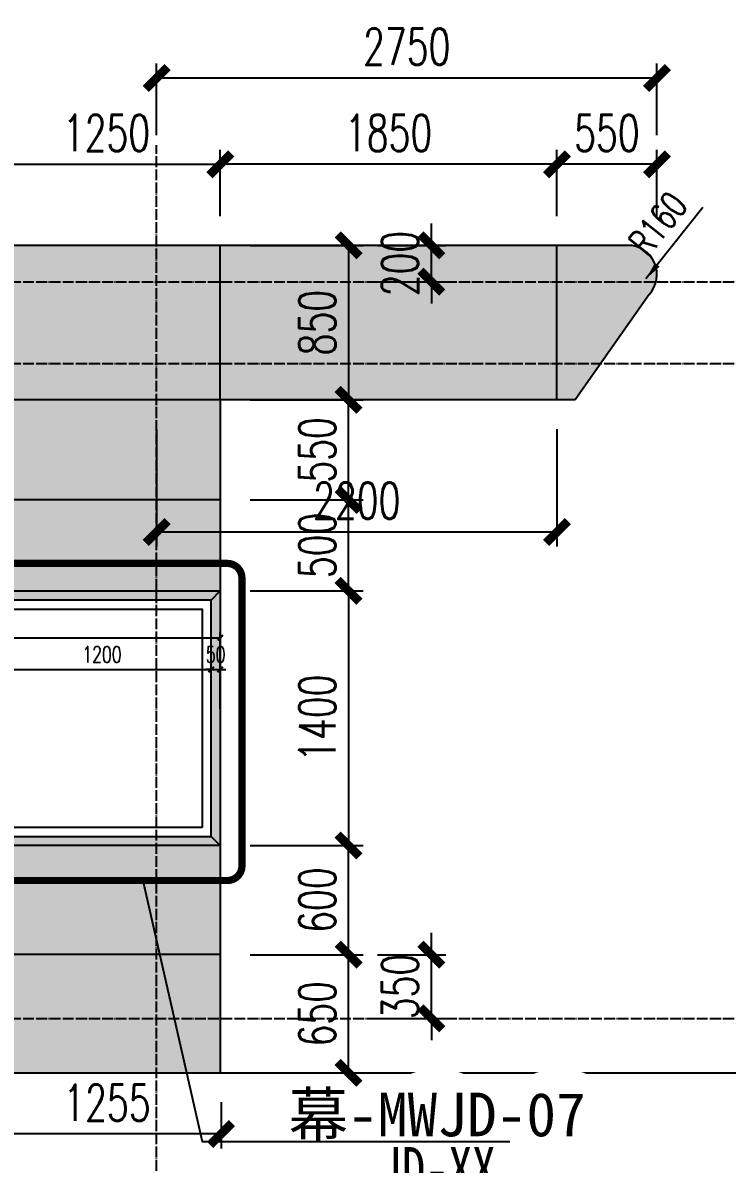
# Model space of a CAD drawing. Extents: x -202236 to 1002404, y -663931 to 1550022.
# Drawn here: x -98382 to -94511, y -352510 to -346235 of the extents above; entities that cross this region are included whole.
import ezdxf
from ezdxf.enums import TextEntityAlignment as Align

# ---------------------------------------------------------------- set-up
doc = ezdxf.new("R2010")
doc.units = 0
doc.linetypes.add('DASH', pattern=[0.35, 0.25, -0.1])
doc.linetypes.add('DOTE', pattern=[2.4200000000000004, 2, -0.2, 0.02, -0.2])
for name, color, linetype in [('!ZN1-填充-8', 8, 'Continuous'), ('!ZN3-铝板幕墙-3', 3, 'Continuous'), ('25mm厚湿贴石材', 35, 'Continuous'), ('3索引', 3, 'Continuous'), ('A-AXIS-DOTE', 14, 'DOTE'), ('A-WINDOW', 140, 'Continuous'), ('A-门窗表显示尺寸', 160, 'Continuous'), ('DIM', 173, 'Continuous'), ('建-尺寸', 3, 'Continuous')]:
    doc.layers.add(name, color=color, linetype=linetype)
doc.layers.add('99立面图例外参$0$99立面图例外参$0$A-WALL-HATCH', color=8, linetype='Continuous', lineweight=13)
doc.styles.add('_TCH_DIM_T3', font='SIMPLEX', dxfattribs={"width": 0.7058823529411765, "bigfont": 'GBCBIG'})
doc.styles.add('A-DIM', font='SIMPLEX', dxfattribs={"bigfont": 'GBCBIG'})
doc.styles.add('DHTEXT-1', font='ROMANS.shx', dxfattribs={"width": 0.7, "bigfont": 'CHINESE.shx'})
doc.styles.add('中南符号', font='simhei.ttf')
doc.dimstyles.new('_TCH_ARCH&&30', dxfattribs={"dimtxt": 89.25, "dimasz": 30, "dimexe": 30, "dimexo": 30, "dimgap": 37.87500000000001, "dimtad": 1, "dimdec": 0, "dimzin": 0, "dimdsep": 46, "dimtxsty": '_TCH_DIM_T3', "dimblk": 'ARCHTICK', "dimcen": 0.09, "dimclrt": 7, "dimazin": 2, "dimtfac": 1, "dimtdec": 0, "dimtix": 1, "dimtmove": 2, "dimatfit": 3, "dimfxl": 0, "dimtolj": 1, "dimtzin": 0, "dimarcsym": 0})
doc.dimstyles.new('ZN80', dxfattribs={"dimscale": 80, "dimtxt": 2.5, "dimasz": 1.5, "dimexe": 1, "dimexo": 2, "dimgap": 0.9, "dimtad": 1, "dimdec": 0, "dimdsep": 46, "dimtxsty": 'DHTEXT-1', "dimblk": 'ARCHTICK', "dimcen": 2.5, "dimclrd": 173, "dimclre": 173, "dimclrt": 7, "dimazin": 2, "dimtfac": 0.4, "dimtdec": 0, "dimtix": 1, "dimtmove": 2, "dimatfit": 3, "dimfxl": 0, "dimtolj": 1, "dimtzin": 0, "dimarcsym": 0})

# ---------------------------------------------------------------- blocks, each defined once
blk = doc.blocks.new('_ArchTick')
at = {"color": 0, "linetype": 'ByBlock', "const_width": 0.4}
blk.add_lwpolyline([(-0.5, -0.5), (0.5, 0.5)], dxfattribs=at)
blk = doc.blocks.new('*D938')
at = {"layer": 'A-门窗表显示尺寸', "color": 0, "lineweight": -2, "transparency": 16777216}
for p, q in [((40599814523.2758, 3385974582.547974), (40599814523.2758, 3385974827.933665)), ((40599814523.2758, 3385974797.933665), (40599815723.2758, 3385974797.933665)), ((40599815723.2758, 3385974582.547974), (40599815723.2758, 3385974827.933665))]:
    blk.add_line(p, q, dxfattribs=at)
at = {"layer": 'Defpoints', "color": 0, "transparency": 16777216}
for p in [(40599815723.2758, 3385974797.933665), (40599814523.2758, 3385974552.547974), (40599815723.2758, 3385974552.547974)]:
    blk.add_point(p, dxfattribs=at)
at = {"layer": 'A-门窗表显示尺寸', "color": 0, "lineweight": -2, "transparency": 16777216, "xscale": 30, "yscale": 30, "zscale": 30, "rotation": 180}
blk.add_blockref('_ArchTick', (40599814523.2758, 3385974797.933665), dxfattribs=at)
at = {"layer": 'A-门窗表显示尺寸', "color": 0, "lineweight": -2, "transparency": 16777216, "xscale": 30, "yscale": 30, "zscale": 30}
blk.add_blockref('_ArchTick', (40599815723.2758, 3385974797.933665), dxfattribs=at)
at = {"layer": 'A-门窗表显示尺寸', "color": 7, "transparency": 16777216, "insert": (40599815123.2758, 3385974880.433665), "char_height": 89.25, "attachment_point": 5, "style": '_TCH_DIM_T3'}
blk.add_mtext('\\A1;1200', dxfattribs=at)
blk = doc.blocks.new('*D939')
at = {"layer": 'A-门窗表显示尺寸', "color": 0, "lineweight": -2, "transparency": 16777216}
for p, q in [((40599815723.2758, 3385974797.933665), (40599815693.2758, 3385974797.933665)), ((40599815723.2758, 3385974582.547974), (40599815723.2758, 3385974827.933665)), ((40599815723.2758, 3385974797.933665), (40599815773.2758, 3385974797.933665)), ((40599815773.2758, 3385974582.547974), (40599815773.2758, 3385974827.933665)), ((40599815773.2758, 3385974797.933665), (40599815803.2758, 3385974797.933665))]:
    blk.add_line(p, q, dxfattribs=at)
at = {"layer": 'Defpoints', "color": 0, "transparency": 16777216}
for p in [(40599815773.2758, 3385974797.933665), (40599815723.2758, 3385974552.547974), (40599815773.2758, 3385974552.547974)]:
    blk.add_point(p, dxfattribs=at)
at = {"layer": 'A-门窗表显示尺寸', "color": 0, "lineweight": -2, "transparency": 16777216, "xscale": 30, "yscale": 30, "zscale": 30}
blk.add_blockref('_ArchTick', (40599815723.2758, 3385974797.933665), dxfattribs=at)
at = {"layer": 'A-门窗表显示尺寸', "color": 0, "lineweight": -2, "transparency": 16777216, "xscale": 30, "yscale": 30, "zscale": 30, "rotation": 180}
blk.add_blockref('_ArchTick', (40599815773.2758, 3385974797.933665), dxfattribs=at)
at = {"layer": 'A-门窗表显示尺寸', "color": 7, "transparency": 16777216, "insert": (40599815748.2758, 3385974880.433665), "char_height": 89.25, "attachment_point": 5, "style": '_TCH_DIM_T3'}
blk.add_mtext('\\A1;50', dxfattribs=at)
blk = doc.blocks.new('*D943')
at = {"layer": 'A-门窗表显示尺寸', "color": 0, "lineweight": -2, "transparency": 16777216}
for p, q in [((40599809673.2788, 3385974582.547974), (40599809673.2788, 3385975002.547974)), ((40599809673.2788, 3385974972.547974), (40599815773.2758, 3385974972.547974)), ((40599815773.2758, 3385974582.547974), (40599815773.2758, 3385975002.547974))]:
    blk.add_line(p, q, dxfattribs=at)
at = {"layer": 'Defpoints', "color": 0, "transparency": 16777216}
for p in [(40599815773.2758, 3385974972.547974), (40599809673.2788, 3385974552.547974), (40599815773.2758, 3385974552.547974)]:
    blk.add_point(p, dxfattribs=at)
at = {"layer": 'A-门窗表显示尺寸', "color": 0, "lineweight": -2, "transparency": 16777216, "xscale": 30, "yscale": 30, "zscale": 30, "rotation": 180}
blk.add_blockref('_ArchTick', (40599809673.2788, 3385974972.547974), dxfattribs=at)
at = {"layer": 'A-门窗表显示尺寸', "color": 0, "lineweight": -2, "transparency": 16777216, "xscale": 30, "yscale": 30, "zscale": 30}
blk.add_blockref('_ArchTick', (40599815773.2758, 3385974972.547974), dxfattribs=at)
at = {"layer": 'A-门窗表显示尺寸', "color": 7, "transparency": 16777216, "insert": (40599812723.2773, 3385975055.047974), "char_height": 89.25, "attachment_point": 5, "style": '_TCH_DIM_T3'}
blk.add_mtext('\\A1;6100', dxfattribs=at)
blk = doc.blocks.new('*D308')
at = {"layer": 'Defpoints', "color": 0, "ltscale": 800, "transparency": 16777216}
for p in [(-97297.21183387423, -347012.6501641641), (-98547.2118338747, -347458.2292259699), (-97297.21183387423, -347458.2292259699)]:
    blk.add_point(p, dxfattribs=at)
at = {"layer": 'DIM', "color": 173, "linetype": 'ByBlock', "lineweight": -2, "ltscale": 800, "transparency": 16777216}
for p, q in [((-98547.2118338747, -347298.2292259699), (-98547.2118338747, -346932.6501641641)), ((-97297.21183387423, -347298.2292259699), (-97297.21183387423, -346932.6501641641)), ((-98547.2118338747, -347012.6501641641), (-97297.21183387423, -347012.6501641641))]:
    blk.add_line(p, q, dxfattribs=at)
at = {"layer": 'DIM', "color": 173, "lineweight": -2, "ltscale": 800, "transparency": 16777216, "xscale": 120, "yscale": 120, "zscale": 120, "rotation": 180}
blk.add_blockref('_ArchTick', (-98547.2118338747, -347012.6501641641), dxfattribs=at)
at = {"layer": 'DIM', "color": 173, "lineweight": -2, "ltscale": 800, "transparency": 16777216, "xscale": 120, "yscale": 120, "zscale": 120}
blk.add_blockref('_ArchTick', (-97297.21183387423, -347012.6501641641), dxfattribs=at)
at = {"layer": 'DIM', "color": 7, "ltscale": 800, "transparency": 16777216, "insert": (-97922.21183387446, -346840.6501641641), "char_height": 200, "attachment_point": 5, "style": 'DHTEXT-1'}
blk.add_mtext('\\A1;1250', dxfattribs=at)
blk = doc.blocks.new('*D309')
at = {"layer": 'Defpoints', "color": 0, "ltscale": 800, "transparency": 16777216}
for p in [(-95446.97322305478, -347012.6501641641), (-95446.97322305478, -347458.2292259699), (-94896.97322305478, -347458.2292259699)]:
    blk.add_point(p, dxfattribs=at)
at = {"layer": 'DIM', "color": 173, "linetype": 'ByBlock', "lineweight": -2, "ltscale": 800, "transparency": 16777216}
for p, q in [((-95446.97322305478, -347298.2292259699), (-95446.97322305478, -346932.6501641641)), ((-94896.97322305478, -347298.2292259699), (-94896.97322305478, -346932.6501641641)), ((-94896.97322305478, -347012.6501641641), (-95446.97322305478, -347012.6501641641))]:
    blk.add_line(p, q, dxfattribs=at)
at = {"layer": 'DIM', "color": 173, "lineweight": -2, "ltscale": 800, "transparency": 16777216, "xscale": 120, "yscale": 120, "zscale": 120, "rotation": 180}
blk.add_blockref('_ArchTick', (-95446.97322305478, -347012.6501641641), dxfattribs=at)
at = {"layer": 'DIM', "color": 173, "lineweight": -2, "ltscale": 800, "transparency": 16777216, "xscale": 120, "yscale": 120, "zscale": 120}
blk.add_blockref('_ArchTick', (-94896.97322305478, -347012.6501641641), dxfattribs=at)
at = {"layer": 'DIM', "color": 7, "ltscale": 800, "transparency": 16777216, "insert": (-95171.97322305478, -346840.6501641641), "char_height": 200, "attachment_point": 5, "style": 'DHTEXT-1'}
blk.add_mtext('\\A1;550', dxfattribs=at)
blk = doc.blocks.new('*D321')
at = {"layer": 'Defpoints', "color": 0, "ltscale": 800, "transparency": 16777216}
for p in [(-97297.21183387423, -347012.6501641641), (-97297.21183387423, -347458.2292259699), (-95446.97322305478, -347458.2292259699)]:
    blk.add_point(p, dxfattribs=at)
at = {"layer": 'DIM', "color": 173, "linetype": 'ByBlock', "lineweight": -2, "ltscale": 800, "transparency": 16777216}
for p, q in [((-97297.21183387423, -347298.2292259699), (-97297.21183387423, -346932.6501641641)), ((-95446.97322305478, -347298.2292259699), (-95446.97322305478, -346932.6501641641)), ((-95446.97322305478, -347012.6501641641), (-97297.21183387423, -347012.6501641641))]:
    blk.add_line(p, q, dxfattribs=at)
at = {"layer": 'DIM', "color": 173, "lineweight": -2, "ltscale": 800, "transparency": 16777216, "xscale": 120, "yscale": 120, "zscale": 120, "rotation": 180}
blk.add_blockref('_ArchTick', (-97297.21183387423, -347012.6501641641), dxfattribs=at)
at = {"layer": 'DIM', "color": 173, "lineweight": -2, "ltscale": 800, "transparency": 16777216, "xscale": 120, "yscale": 120, "zscale": 120}
blk.add_blockref('_ArchTick', (-95446.97322305478, -347012.6501641641), dxfattribs=at)
at = {"layer": 'DIM', "color": 7, "ltscale": 800, "transparency": 16777216, "insert": (-96372.0925284645, -346840.6501641641), "char_height": 200, "attachment_point": 5, "style": 'DHTEXT-1'}
blk.add_mtext('\\A1;1850', dxfattribs=at)
blk = doc.blocks.new('*D374')
at = {"layer": 'Defpoints', "color": 0, "ltscale": 800, "transparency": 16777216}
for p in [(-97292.57734183597, -348858.2292205388), (-96592.09132938998, -348858.2292205388), (-97292.57734501365, -349358.2292208403)]:
    blk.add_point(p, dxfattribs=at)
at = {"layer": 'DIM', "color": 173, "linetype": 'ByBlock', "lineweight": -2, "ltscale": 800, "transparency": 16777216}
for p, q in [((-96592.09132938998, -348858.2292205388), (-96592.09132938998, -348738.2292205388)), ((-97132.57734183597, -348858.2292205388), (-96512.09132938998, -348858.2292205388)), ((-96592.09132938998, -349358.2292208403), (-96592.09132938998, -348858.2292205388)), ((-97132.57734501365, -349358.2292208403), (-96512.09132938998, -349358.2292208403)), ((-96592.09132938998, -349358.2292208403), (-96592.09132938998, -349478.2292208403))]:
    blk.add_line(p, q, dxfattribs=at)
at = {"layer": 'DIM', "color": 173, "lineweight": -2, "ltscale": 800, "transparency": 16777216, "xscale": 120, "yscale": 120, "zscale": 120}
for p, rotation in [((-96592.09132938998, -348858.2292205388), 270), ((-96592.09132938998, -349358.2292208403), 90)]:
    blk.add_blockref('_ArchTick', p, dxfattribs=dict(at, rotation=rotation))
at = {"layer": 'DIM', "color": 7, "ltscale": 800, "transparency": 16777216, "insert": (-96764.09132939005, -349108.2292206895), "char_height": 200, "attachment_point": 5, "rotation": 90, "style": 'DHTEXT-1'}
blk.add_mtext('\\A1;500', dxfattribs=at)
blk = doc.blocks.new('*D375')
at = {"layer": 'Defpoints', "color": 0, "ltscale": 800, "transparency": 16777216}
for p in [(-97292.57734183597, -347458.2292206849), (-97292.57734183597, -348308.2292202081), (-96592.09132938995, -348308.2292202081)]:
    blk.add_point(p, dxfattribs=at)
at = {"layer": 'DIM', "color": 173, "linetype": 'ByBlock', "lineweight": -2, "ltscale": 800, "transparency": 16777216}
for p, q in [((-97132.57734183597, -347458.2292206849), (-96512.09132938995, -347458.2292206849)), ((-96592.09132938995, -347458.2292206849), (-96592.09132938995, -348308.2292202081)), ((-97132.57734183597, -348308.2292202081), (-96512.09132938995, -348308.2292202081))]:
    blk.add_line(p, q, dxfattribs=at)
at = {"layer": 'DIM', "color": 173, "lineweight": -2, "ltscale": 800, "transparency": 16777216, "xscale": 120, "yscale": 120, "zscale": 120}
for p, rotation in [((-96592.09132938995, -347458.2292206849), 90), ((-96592.09132938995, -348308.2292202081), 270)]:
    blk.add_blockref('_ArchTick', p, dxfattribs=dict(at, rotation=rotation))
at = {"layer": 'DIM', "color": 7, "ltscale": 800, "transparency": 16777216, "insert": (-96764.09132939002, -347883.2292204464), "char_height": 200, "attachment_point": 5, "rotation": 90, "style": 'DHTEXT-1'}
blk.add_mtext('\\A1;850', dxfattribs=at)
blk = doc.blocks.new('*D376')
at = {"layer": 'Defpoints', "color": 0, "ltscale": 800, "transparency": 16777216}
for p in [(-97292.57734501365, -349358.2292208403), (-97292.57734501365, -350758.2292208403), (-96592.09132939001, -350758.2292208403)]:
    blk.add_point(p, dxfattribs=at)
at = {"layer": 'DIM', "color": 173, "linetype": 'ByBlock', "lineweight": -2, "ltscale": 800, "transparency": 16777216}
for p, q in [((-97132.57734501365, -349358.2292208403), (-96512.09132939001, -349358.2292208403)), ((-96592.09132939001, -349358.2292208403), (-96592.09132939001, -350758.2292208403)), ((-97132.57734501365, -350758.2292208403), (-96512.09132939001, -350758.2292208403))]:
    blk.add_line(p, q, dxfattribs=at)
at = {"layer": 'DIM', "color": 173, "lineweight": -2, "ltscale": 800, "transparency": 16777216, "xscale": 120, "yscale": 120, "zscale": 120}
for p, rotation in [((-96592.09132939001, -349358.2292208403), 90), ((-96592.09132939001, -350758.2292208403), 270)]:
    blk.add_blockref('_ArchTick', p, dxfattribs=dict(at, rotation=rotation))
at = {"layer": 'DIM', "color": 7, "ltscale": 800, "transparency": 16777216, "insert": (-96764.09132939008, -350058.2292208402), "char_height": 200, "attachment_point": 5, "rotation": 90, "style": 'DHTEXT-1'}
blk.add_mtext('\\A1;1400', dxfattribs=at)
blk = doc.blocks.new('*D377')
at = {"layer": 'Defpoints', "color": 0, "ltscale": 800, "transparency": 16777216}
for p in [(-97292.57734183597, -351358.2292206578), (-96592.09132939007, -351358.2292206578), (-97292.57734183597, -352008.2292206849)]:
    blk.add_point(p, dxfattribs=at)
at = {"layer": 'DIM', "color": 173, "linetype": 'ByBlock', "lineweight": -2, "ltscale": 800, "transparency": 16777216}
for p, q in [((-97132.57734183597, -351358.2292206578), (-96512.09132939007, -351358.2292206578)), ((-96592.09132939007, -352008.2292206849), (-96592.09132939007, -351358.2292206578)), ((-97132.57734183597, -352008.2292206849), (-96512.09132939007, -352008.2292206849))]:
    blk.add_line(p, q, dxfattribs=at)
at = {"layer": 'DIM', "color": 173, "lineweight": -2, "ltscale": 800, "transparency": 16777216, "xscale": 120, "yscale": 120, "zscale": 120}
for p, rotation in [((-96592.09132939007, -351358.2292206578), 90), ((-96592.09132939007, -352008.2292206849), 270)]:
    blk.add_blockref('_ArchTick', p, dxfattribs=dict(at, rotation=rotation))
at = {"layer": 'DIM', "color": 7, "ltscale": 800, "transparency": 16777216, "insert": (-96764.09132939014, -351683.2292206713), "char_height": 200, "attachment_point": 5, "rotation": 90, "style": 'DHTEXT-1'}
blk.add_mtext('\\A1;650', dxfattribs=at)
blk = doc.blocks.new('*D378')
at = {"layer": 'Defpoints', "color": 0, "ltscale": 800, "transparency": 16777216}
for p in [(-97292.57734183597, -348308.2292202081), (-96592.09132938995, -348308.2292202081), (-97292.57734183597, -348858.2292205388)]:
    blk.add_point(p, dxfattribs=at)
at = {"layer": 'DIM', "color": 173, "linetype": 'ByBlock', "lineweight": -2, "ltscale": 800, "transparency": 16777216}
for p, q in [((-97132.57734183597, -348308.2292202081), (-96512.09132938995, -348308.2292202081)), ((-96592.09132938995, -348858.2292205388), (-96592.09132938995, -348308.2292202081)), ((-97132.57734183597, -348858.2292205388), (-96512.09132938995, -348858.2292205388))]:
    blk.add_line(p, q, dxfattribs=at)
at = {"layer": 'DIM', "color": 173, "lineweight": -2, "ltscale": 800, "transparency": 16777216, "xscale": 120, "yscale": 120, "zscale": 120}
for p, rotation in [((-96592.09132938995, -348308.2292202081), 90), ((-96592.09132938995, -348858.2292205388), 270)]:
    blk.add_blockref('_ArchTick', p, dxfattribs=dict(at, rotation=rotation))
at = {"layer": 'DIM', "color": 7, "ltscale": 800, "transparency": 16777216, "insert": (-96764.09132939002, -348583.2292203734), "char_height": 200, "attachment_point": 5, "rotation": 90, "style": 'DHTEXT-1'}
blk.add_mtext('\\A1;550', dxfattribs=at)
blk = doc.blocks.new('*D379')
at = {"layer": 'Defpoints', "color": 0, "ltscale": 800, "transparency": 16777216}
for p in [(-97292.57734501365, -350758.2292208403), (-96592.0913293901, -350758.2292208403), (-97292.57734183597, -351358.2292206578)]:
    blk.add_point(p, dxfattribs=at)
at = {"layer": 'DIM', "color": 173, "linetype": 'ByBlock', "lineweight": -2, "ltscale": 800, "transparency": 16777216}
for p, q in [((-97132.57734501365, -350758.2292208403), (-96512.0913293901, -350758.2292208403)), ((-96592.0913293901, -351358.2292206578), (-96592.0913293901, -350758.2292208403)), ((-97132.57734183597, -351358.2292206578), (-96512.0913293901, -351358.2292206578))]:
    blk.add_line(p, q, dxfattribs=at)
at = {"layer": 'DIM', "color": 173, "lineweight": -2, "ltscale": 800, "transparency": 16777216, "xscale": 120, "yscale": 120, "zscale": 120}
for p, rotation in [((-96592.0913293901, -350758.2292208403), 90), ((-96592.0913293901, -351358.2292206578), 270)]:
    blk.add_blockref('_ArchTick', p, dxfattribs=dict(at, rotation=rotation))
at = {"layer": 'DIM', "color": 7, "ltscale": 800, "transparency": 16777216, "insert": (-96764.09132939017, -351058.229220749), "char_height": 200, "attachment_point": 5, "rotation": 90, "style": 'DHTEXT-1'}
blk.add_mtext('\\A1;600', dxfattribs=at)
blk = doc.blocks.new('*D380')
at = {"layer": 'Defpoints', "color": 0, "ltscale": 800, "transparency": 16777216}
for p in [(-96592.09132938986, -347458.229220685), (-96136.6293799995, -347458.229220685), (-96592.09132938986, -347658.2292206849)]:
    blk.add_point(p, dxfattribs=at)
at = {"layer": 'DIM', "color": 173, "linetype": 'ByBlock', "lineweight": -2, "ltscale": 800, "transparency": 16777216}
for p, q in [((-96136.6293799995, -347458.229220685), (-96136.6293799995, -347338.229220685)), ((-96432.09132938986, -347458.229220685), (-96056.6293799995, -347458.229220685)), ((-96136.6293799995, -347658.2292206849), (-96136.6293799995, -347458.229220685)), ((-96432.09132938986, -347658.2292206849), (-96056.6293799995, -347658.2292206849)), ((-96136.6293799995, -347658.2292206849), (-96136.6293799995, -347778.2292206849))]:
    blk.add_line(p, q, dxfattribs=at)
at = {"layer": 'DIM', "color": 173, "lineweight": -2, "ltscale": 800, "transparency": 16777216, "xscale": 120, "yscale": 120, "zscale": 120}
for p, rotation in [((-96136.6293799995, -347458.229220685), 270), ((-96136.6293799995, -347658.2292206849), 90)]:
    blk.add_blockref('_ArchTick', p, dxfattribs=dict(at, rotation=rotation))
at = {"layer": 'DIM', "color": 7, "ltscale": 800, "transparency": 16777216, "insert": (-96308.62937999958, -347558.2292206849), "char_height": 200, "attachment_point": 5, "rotation": 90, "style": 'DHTEXT-1'}
blk.add_mtext('\\A1;200', dxfattribs=at)
blk = doc.blocks.new('*D381')
at = {"layer": 'Defpoints', "color": 0, "ltscale": 800, "transparency": 16777216}
for p in [(-96592.09132938998, -351358.2292206579), (-96136.62937999953, -351358.2292206579), (-96592.09132938998, -351708.2292203056)]:
    blk.add_point(p, dxfattribs=at)
at = {"layer": 'DIM', "color": 173, "linetype": 'ByBlock', "lineweight": -2, "ltscale": 800, "transparency": 16777216}
for p, q in [((-96136.62937999953, -351358.2292206579), (-96136.62937999953, -351238.2292206579)), ((-96432.09132938998, -351358.2292206579), (-96056.62937999953, -351358.2292206579)), ((-96136.62937999953, -351708.2292203056), (-96136.62937999953, -351358.2292206579)), ((-96432.09132938998, -351708.2292203056), (-96056.62937999953, -351708.2292203056)), ((-96136.62937999953, -351708.2292203056), (-96136.62937999953, -351828.2292203056))]:
    blk.add_line(p, q, dxfattribs=at)
at = {"layer": 'DIM', "color": 173, "lineweight": -2, "ltscale": 800, "transparency": 16777216, "xscale": 120, "yscale": 120, "zscale": 120}
for p, rotation in [((-96136.62937999953, -351358.2292206579), 270), ((-96136.62937999953, -351708.2292203056), 90)]:
    blk.add_blockref('_ArchTick', p, dxfattribs=dict(at, rotation=rotation))
at = {"layer": 'DIM', "color": 7, "ltscale": 800, "transparency": 16777216, "insert": (-96308.6293799996, -351533.2292204817), "char_height": 200, "attachment_point": 5, "rotation": 90, "style": 'DHTEXT-1'}
blk.add_mtext('\\A1;350', dxfattribs=at)
blk = doc.blocks.new('*D382')
at = {"layer": 'Defpoints', "color": 0, "ltscale": 800, "transparency": 16777216}
for p in [(-97647.21184150362, -348308.2292206848), (-95446.97322305478, -348308.2292206848), (-97647.21184150362, -349034.3773889891)]:
    blk.add_point(p, dxfattribs=at)
at = {"layer": 'DIM', "color": 173, "linetype": 'ByBlock', "lineweight": -2, "ltscale": 800, "transparency": 16777216}
for p, q in [((-97647.21184150362, -348468.2292206848), (-97647.21184150362, -349114.3773889891)), ((-95446.97322305478, -348468.2292206848), (-95446.97322305478, -349114.3773889891)), ((-95446.97322305478, -349034.3773889891), (-97647.21184150362, -349034.3773889891))]:
    blk.add_line(p, q, dxfattribs=at)
at = {"layer": 'DIM', "color": 173, "lineweight": -2, "ltscale": 800, "transparency": 16777216, "xscale": 120, "yscale": 120, "zscale": 120, "rotation": 180}
blk.add_blockref('_ArchTick', (-97647.21184150362, -349034.3773889891), dxfattribs=at)
at = {"layer": 'DIM', "color": 173, "lineweight": -2, "ltscale": 800, "transparency": 16777216, "xscale": 120, "yscale": 120, "zscale": 120}
blk.add_blockref('_ArchTick', (-95446.97322305478, -349034.3773889891), dxfattribs=at)
at = {"layer": 'DIM', "color": 7, "ltscale": 800, "transparency": 16777216, "insert": (-96547.0925322792, -348862.3773889891), "char_height": 200, "attachment_point": 5, "style": 'DHTEXT-1'}
blk.add_mtext('\\A1;2200', dxfattribs=at)
blk = doc.blocks.new('*D384')
at = {"layer": 'Defpoints', "color": 0, "ltscale": 800, "transparency": 16777216}
for p in [(-94896.97322305478, -346538.1534666009), (-97647.21184150362, -347012.6501641641), (-94896.97322305478, -347012.6501641641)]:
    blk.add_point(p, dxfattribs=at)
at = {"layer": 'DIM', "color": 173, "linetype": 'ByBlock', "lineweight": -2, "ltscale": 800, "transparency": 16777216}
for p, q in [((-97647.21184150362, -346852.6501641641), (-97647.21184150362, -346458.1534666009)), ((-94896.97322305478, -346852.6501641641), (-94896.97322305478, -346458.1534666009)), ((-97647.21184150362, -346538.1534666009), (-94896.97322305478, -346538.1534666009))]:
    blk.add_line(p, q, dxfattribs=at)
at = {"layer": 'DIM', "color": 173, "lineweight": -2, "ltscale": 800, "transparency": 16777216, "xscale": 120, "yscale": 120, "zscale": 120, "rotation": 180}
blk.add_blockref('_ArchTick', (-97647.21184150362, -346538.1534666009), dxfattribs=at)
at = {"layer": 'DIM', "color": 173, "lineweight": -2, "ltscale": 800, "transparency": 16777216, "xscale": 120, "yscale": 120, "zscale": 120}
blk.add_blockref('_ArchTick', (-94896.97322305478, -346538.1534666009), dxfattribs=at)
at = {"layer": 'DIM', "color": 7, "ltscale": 800, "transparency": 16777216, "insert": (-96272.0925322792, -346366.1534666009), "char_height": 200, "attachment_point": 5, "style": 'DHTEXT-1'}
blk.add_mtext('\\A1;2750', dxfattribs=at)
blk = doc.blocks.new('*D412')
at = {"layer": 'Defpoints', "color": 0, "ltscale": 800, "transparency": 16777216}
for p in [(-98547.2118338747, -352008.2292421563), (-97292.57734183595, -352008.2292421563), (-98547.2118338747, -352343.9260145715)]:
    blk.add_point(p, dxfattribs=at)
at = {"layer": 'DIM', "color": 173, "linetype": 'ByBlock', "lineweight": -2, "ltscale": 800, "transparency": 16777216}
for p, q in [((-98547.2118338747, -352168.2292421563), (-98547.2118338747, -352423.9260145715)), ((-97292.57734183595, -352168.2292421563), (-97292.57734183595, -352423.9260145715)), ((-97292.57734183595, -352343.9260145715), (-98547.2118338747, -352343.9260145715))]:
    blk.add_line(p, q, dxfattribs=at)
at = {"layer": 'DIM', "color": 173, "lineweight": -2, "ltscale": 800, "transparency": 16777216, "xscale": 120, "yscale": 120, "zscale": 120, "rotation": 180}
blk.add_blockref('_ArchTick', (-98547.2118338747, -352343.9260145715), dxfattribs=at)
at = {"layer": 'DIM', "color": 173, "lineweight": -2, "ltscale": 800, "transparency": 16777216, "xscale": 120, "yscale": 120, "zscale": 120}
blk.add_blockref('_ArchTick', (-97292.57734183595, -352343.9260145715), dxfattribs=at)
at = {"layer": 'DIM', "color": 7, "ltscale": 800, "transparency": 16777216, "insert": (-97919.89458785532, -352171.9260145715), "char_height": 200, "attachment_point": 5, "style": 'DHTEXT-1'}
blk.add_mtext('\\A1;1255', dxfattribs=at)
blk = doc.blocks.new('中南-指向索引')
blk.add_wipeout([(-2.2737367544323206e-13, 5), (-0.5226423163369418, 4.972609476840262), (-1.0395584540904113, 4.890738003668957), (-1.5450849718765765, 4.755282581472784), (-2.0336832153818705, 4.567727288213064), (-2.5000000000002274, 4.330127018920393), (-2.9389262614633935, 4.045084971876349), (-3.3456530317928355, 3.7157241273871477), (-3.7157241273828276, 3.345653031792608), (-4.045084971876576, 2.938926261463166), (-4.33012701892062, 2.5), (-4.567727288213291, 2.033683215381643), (-4.755282581473011, 1.5450849718763493), (-4.890738003669184, 1.0395584540901837), (-4.972609476840489, 0.5226423163367144), (-5.000000000000227, 0), (-4.972609476840489, -0.5226423163367144), (-4.890738003669184, -1.0395584540901837), (-4.755282581473011, -1.5450849718763493), (-4.567727288213291, -2.033683215381643), (-4.33012701892062, -2.5), (-4.045084971876576, -2.938926261463166), (-3.7157241273828276, -3.345653031792608), (-3.3456530317928355, -3.7157241273871477), (-2.9389262614633935, -4.045084971876349), (-2.5000000000002274, -4.330127018920393), (-2.0336832153818705, -4.567727288213064), (-1.5450849718765765, -4.755282581472784), (-1.0395584540904113, -4.890738003668957), (-0.5226423163369418, -4.972609476840262), (-2.2737367544323206e-13, -5), (0.5226423163364871, -4.972609476840262), (1.0395584540899565, -4.890738003668957), (1.5450849718761217, -4.755282581472784), (2.0336832153814157, -4.567727288213064), (2.4999999999997726, -4.330127018920393), (2.938926261462939, -4.045084971876349), (3.3456530317923807, -3.7157241273871477), (3.7157241273869204, -3.345653031792608), (4.045084971876121, -2.938926261463166), (4.330127018924713, -2.5), (4.567727288212836, -2.033683215381643), (4.755282581477103, -1.5450849718763493), (4.890738003668729, -1.0395584540901837), (4.972609476840034, -0.5226423163367144), (4.999999999999773, 0), (4.972609476840034, 0.5226423163367144), (4.890738003668729, 1.0395584540901837), (4.755282581477103, 1.5450849718763493), (4.567727288212836, 2.033683215381643), (4.330127018924713, 2.5), (4.045084971876121, 2.938926261463166), (3.7157241273869204, 3.345653031792608), (3.3456530317923807, 3.7157241273871477), (2.938926261462939, 4.045084971876349), (2.4999999999997726, 4.330127018920393), (2.0336832153814157, 4.567727288213064), (1.5450849718761217, 4.755282581472784), (1.0395584540899565, 4.890738003668957), (0.5226423163364871, 4.972609476840262)])
at = {"color": 0, "style": '中南符号', "flags": 8}
blk.add_attdef('编号', text='', height=3, dxfattribs=at).set_placement((-2.273736754432321e-13, 0.3652025238493479), align=Align.CENTER)
at = {"color": 0, "style": '中南符号', "width": 0.9322850819665117, "flags": 8}
blk.add_attdef('图号', text='', height=3, dxfattribs=at).set_placement((-4.036986316678167, -3.372834433996559), (4.007900682763193, -3.372834433996559), align=Align.FIT)
blk.add_wipeout([(8.439461951982139, 5), (7.916819635645425, 4.972609476840262), (7.399903497891955, 4.890738003668957), (6.89437698010579, 4.755282581472784), (6.405778736600496, 4.567727288213064), (5.939461951982139, 4.330127018920393), (5.500535690518973, 4.045084971876349), (5.093808920189531, 3.7157241273871477), (4.723737824599539, 3.345653031792608), (4.394376980105791, 2.938926261463166), (4.109334933061747, 2.5), (3.8717346637690753, 2.033683215381643), (3.684179370509355, 1.5450849718763493), (3.5487239483131825, 1.0395584540901837), (3.466852475141877, 0.5226423163367144), (3.439461951982139, 0), (3.466852475141877, -0.5226423163367144), (3.5487239483131825, -1.0395584540901837), (3.684179370509355, -1.5450849718763493), (3.8717346637690753, -2.033683215381643), (4.109334933061747, -2.5), (4.394376980105791, -2.938926261463166), (4.723737824599539, -3.345653031792608), (5.093808920189531, -3.7157241273871477), (5.500535690518973, -4.045084971876349), (5.939461951982139, -4.330127018920393), (6.405778736600496, -4.567727288213064), (6.89437698010579, -4.755282581472784), (7.399903497891955, -4.890738003668957), (7.916819635645425, -4.972609476840262), (8.439461951982139, -5), (8.962104268318853, -4.972609476840262), (9.479020406072323, -4.890738003668957), (9.984546923858488, -4.755282581472784), (10.473145167363782, -4.567727288213064), (10.939461951982139, -4.330127018920393), (11.378388213445305, -4.045084971876349), (11.785114983774747, -3.7157241273871477), (12.155186079369287, -3.345653031792608), (12.484546923858488, -2.938926261463166), (12.76958897090708, -2.5), (13.007189240195203, -2.033683215381643), (13.19474453345947, -1.5450849718763493), (13.330199955651096, -1.0395584540901837), (13.4120714288224, -0.5226423163367144), (13.439461951982139, 0), (13.4120714288224, 0.5226423163367144), (13.330199955651096, 1.0395584540901837), (13.19474453345947, 1.5450849718763493), (13.007189240195203, 2.033683215381643), (12.76958897090708, 2.5), (12.484546923858488, 2.938926261463166), (12.155186079369287, 3.345653031792608), (11.785114983774747, 3.7157241273871477), (11.378388213445305, 4.045084971876349), (10.939461951982139, 4.330127018920393), (10.473145167363782, 4.567727288213064), (9.984546923858488, 4.755282581472784), (9.479020406072323, 4.890738003668957), (8.962104268318853, 4.972609476840262)]).dxf.layer = '3索引'
blk.add_line((-5.000000000000227, 0), (4.999999999999773, 0))
blk = doc.blocks.new('e5e456456')
at = {"layer": '!ZN1-填充-8'}
h = blk.add_hatch(dxfattribs=at)
h.set_pattern_fill('DOTS', color=141, scale=20, style=0)
h.set_pattern_definition([(0, (40599914287.40971, 3386310698.052877), (15.875, 31.75), [0, -31.75])])
h.paths.add_polyline_path([(40599815773.2758, 3385973830), (40599809673.2788, 3385973830), (40599809673.2788, 3385975230), (40599815773.2758, 3385975230)])
h.paths.add_polyline_path([(40599815723.2758, 3385975180), (40599809723.2788, 3385975180), (40599809723.2788, 3385973880), (40599815723.2758, 3385973880)], flags=16)
at = {"layer": '!ZN3-铝板幕墙-3', "ltscale": 1000}
for p, q in [((40599815723.2758, 3385975180), (40599815773.27579, 3385975230)), ((40599815723.2758, 3385973880), (40599815773.27579, 3385973830))]:
    blk.add_line(p, q, dxfattribs=at)
at = {"layer": '!ZN3-铝板幕墙-3'}
blk.add_lwpolyline([(40599815773.2758, 3385973830), (40599809673.2788, 3385973830), (40599809673.2788, 3385975230), (40599815773.2758, 3385975230), (40599815773.2758, 3385973830)], dxfattribs=at)
at = {"layer": 'A-WINDOW'}
blk.add_lwpolyline([(40599815723.2758, 3385975180), (40599809723.2788, 3385975180), (40599809723.2788, 3385973880), (40599815723.2758, 3385973880), (40599815723.2758, 3385975180)], dxfattribs=at)
blk.add_lwpolyline([(40599815673.2758, 3385973930), (40599814573.2758, 3385973930), (40599814573.2758, 3385975130), (40599815673.2758, 3385975130)], close=True, dxfattribs=at)
at = {"layer": 'A-门窗表显示尺寸'}
for p1, p2, distance, picture, middle in [((40599809673.2788, 3385974552.547974), (40599815773.2758, 3385974552.547974), 420, '*D943', (40599812723.2773, 3385975055.047974)), ((40599814523.2758, 3385974552.547974), (40599815723.2758, 3385974552.547974), 245.3856906890869, '*D938', (40599815123.2758, 3385974880.433665)), ((40599815723.2758, 3385974552.547974), (40599815773.2758, 3385974552.547974), 245.3856906890869, '*D939', (40599815748.2758, 3385974880.433665))]:
    dim = blk.add_aligned_dim(p1=p1, p2=p2, distance=distance, dimstyle='_TCH_ARCH&&30', dxfattribs=at)
    dim.commit()
    dim.dimension.update_dxf_attribs({"geometry": picture, "text_midpoint": middle})

msp = doc.modelspace()

# ---------------------------------------------------------------- hatches: boundary and pattern name
at = {"layer": '!ZN1-填充-8'}
h = msp.add_hatch(dxfattribs=at)
h.set_pattern_fill('DOTS', color=141, scale=80, style=0)
h.set_pattern_definition([(0, (1216.922082781792, -32188.50554129761), (63.5, 127), [0, -127])])
edge = h.paths.add_edge_path()
edge.add_line((-104977.2118441369, -348308.2292255747), (-105543.4232423208, -349459.3183271523))
edge.add_line((-105543.4232423208, -349459.3183271523), (-106797.2118490273, -352008.2292206848))
edge.add_line((-106797.2118490273, -352008.2292206848), (-107797.2118338742, -352008.2292206848))
edge.add_line((-107797.2118338742, -352008.2292206848), (-108216.679692552, -350619.6451237101))
edge.add_line((-108216.679692552, -350619.6451237101), (-108313.2102790759, -350350.2873759807))
edge.add_line((-108313.2102790759, -350350.2873759807), (-108274.0160652427, -350066.8520853083))
edge.add_line((-108274.0160652427, -350066.8520853083), (-107297.2118369169, -347458.229232795))
edge.add_line((-107297.2118369169, -347458.229232795), (-95029.24719232201, -347460.6498209531))
edge.add_arc((-95056.97322305474, -347618.2292206848), 159.9999999999923, -14.477512185933278, 80.02097225232012, ccw=False)
edge.add_line((-94902.05388920648, -347658.2292206848), (-94959.27078556045, -347754.690548378))
edge.add_line((-94959.27078556045, -347754.690548378), (-95347.21183387423, -348308.2292206848))
edge.add_line((-95347.21183387423, -348308.2292206848), (-103547.2118493402, -348308.2292201942))
edge.add_line((-103547.2118493402, -348308.2292201942), (-104947.2118493402, -348308.2292201942))
edge.add_line((-104947.2118493402, -348308.2292201942), (-104977.2118441369, -348308.2292255747))
at = {"layer": '99立面图例外参$0$99立面图例外参$0$A-WALL-HATCH'}
h = msp.add_hatch(dxfattribs=at)
h.set_pattern_fill('大理石', color=256, scale=200)
h.set_pattern_definition([(41.98721249999999, (1940539.512361513, -846617.1098208043), (1199.99998235624, 900.0000196833513), [19.219464, -4016.8677]), (68.1985905, (1940253.798079513, -846647.1098208043), (599.9999996338644, 1800.000000814873), [69.23783399999999, -4777.41048]), (60.9453959, (1940239.512361513, -846681.3955308043), (599.9999597457419, 900.0000255460034), [29.416086, -6147.9618]), (90, (1940253.798079513, -846655.6812468043), (600, -3.673940397442059e-14), [8.571426, -891.42852]), (71.5650511, (1940533.798075513, -846634.2526728043), (1.210738309609383e-06, 900.0000018494451), [18.070158, -1879.29642]), (171.469234, (1940533.798075513, -846634.2526728043), (-599.9999980372575, 5.56801823536901e-06), [28.891068, -6038.2332]), (79.2157021, (1940493.798079513, -846689.9669268043), (600.0000029802507, 3600.00000166452), [61.07874, -6352.1886]), (62.13299610000001, (1940042.369503513, -846415.6812468043), (2399.999970836498, 4500.000017599744), [140.589138, -29383.1298]), (0, (1940051.010013513, -846283.7250228042), (0, 900), [0, -600]), (64.9831065, (1940439.512365513, -846119.9669628043), (1200.000003043967, 2699.999998178037), [94.58826, -9837.1788]), (81.43911040000002, (1940670.940933513, -846475.6812468043), (1199.999997933951, 8099.999948922451), [134.354088, -28080.0036]), (82.8749836, (1940339.512363513, -846394.2526728043), (599.9999639526135, 4500.000004507722), [69.10506599999985, -14442.95879999998]), (76.75948, (1940279.512363513, -846582.8241048043), (600.0000058322422, 2699.99999792387), [149.6935619999997, -15568.13039999998]), (0, (1940185.978399513, -846582.3847908042), (0, 900), [0, -600]), (0, (1940195.619115513, -846592.0190088043), (0, 900), [0, -600]), (0, (1940263.103221513, -846543.8480448043), (0, 900), [0, -600]), (0, (1940243.822149513, -846437.8720128043), (0, 900), [0, -600]), (59.03624339999998, (1940313.798079513, -846437.1098208043), (599.9999522058085, 900.0000258090846), [49.979586, -10445.7336]), (0, (1940339.454223513, -846395.9145708045), (0, 900), [0, -600]), (0, (1940263.103221513, -846428.2377948044), (0, 900), [0, -600]), (0, (1940292.025003513, -846370.4327388043), (0, 900), [0, -600]), (0, (1940263.103221513, -846457.1403228042), (0, 900), [0, -600]), (50.1944289, (1940610.940933513, -846518.5383888043), (600.0000004359578, 900.0000003906907), [22.315002, -4663.8348]), (90, (1940610.940933513, -846544.2526728043), (600, -3.673940397442059e-14), [25.714284, -874.2856800000001]), (43.6677801, (1940579.512363513, -846574.2526728043), (1800.00000136098, 1799.999996489736), [43.448304, -9080.6952]), (90, (1940579.512363513, -846582.8241048043), (600, -3.673940397442059e-14), [8.571426, -891.42852]), (39.805571, (1940553.798079513, -846604.2526728043), (1199.999971349366, 900.000035413913), [33.4725, -6995.7522]), (0, (1940465.555893513, -846543.8480448043), (0, 900), [0, -600]), (0, (1940612.255683513, -846516.6627108043), (0, 900), [0, -600]), (0, (1940612.255683513, -846516.6627108043), (0, 900), [0, -600]), (29.3577535, (1940625.226651513, -846501.3955308043), (1799.999996355987, 900.0000053222865), [52.45016999999991, -5454.81773999999]), (0, (1940610.164995513, -846457.1403228042), (0, 900), [0, -600]), (146.309932, (1940439.512365513, -846119.9669628043), (-1200.000007376589, 899.9999844345031), [61.80945, -6428.1828]), (8.13010235, (1940373.798079513, -846239.9669628043), (5999.999957753022, 899.9999946604457), [60.60915, -12667.3128]), (47.8624052, (1940239.512361513, -846257.1098208043), (2400.000001059926, 2699.999997496115), [80.913156, -16910.8494]), (14.6208739, (1940108.083789513, -846291.3955308043), (3599.999990082294, 900.0000375444121), [135.827022, -14126.01]), (0, (1940157.056617513, -846235.5540528044), (0, 900), [0, -600]), (18.4349488, (1940348.083789513, -846325.6812468043), (2400.000000232267, 899.9999970945569), [27.10524, -5664.994500000001]), (16.6992442, (1940373.798079513, -846317.1098208043), (599.999987993999, 4.964255166939324e-05), [14.91472199999998, -3117.177179999995]), (101.093723, (1940388.083791513, -846312.8241048043), (-1200.000010487706, 6299.99994104202), [74.244492, -15517.0992]), (0, (1940311.306255513, -846274.0907988043), (0, 900), [0, -600]), (0, (1940373.482395513, -846238.2793128043), (0, 900), [0, -600]), (0, (1940292.025003513, -846341.5300788044), (0, 900), [0, -600]), (0, (1940214.900187513, -846148.8463368043), (0, 900), [0, -600]), (0, (1940185.978399513, -846187.3830828043), (0, 900), [0, -600]), (44.1449026, (1940339.512363513, -846132.8241048043), (1800.000003083186, 1799.999999936083), [67.687758, -14146.7412]), (54.58294469999999, (1940293.798075513, -846197.1098208043), (600.0000016832037, 899.9999964538553), [78.882504, -16486.4424]), (0, (1940340.319459513, -846132.2284668044), (0, 900), [0, -600]), (0, (1940253.462685513, -846177.7488648042), (0, 900), [0, -600]), (0, (1940340.319459513, -846132.2284668044), (0, 900), [0, -600]), (0, (1940293.891303513, -846198.5103108042), (0, 900), [0, -600]), (75.0685828, (1940433.798079513, -846231.3955308043), (600.0000000153096, 2700.000000808016), [22.177392, -4635.075]), (90, (1940439.512365513, -846209.9669628043), (600, -3.673940397442059e-14), [90, -810]), (50.1944289, (1940545.226647513, -845832.8241048043), (600.0000004359578, 900.0000003906907), [22.315002, -4663.8348]), (0, (1940378.790535513, -846023.6018688043), (0, 900), [0, -600]), (0, (1940398.071607513, -846033.2360868042), (0, 900), [0, -600]), (0, (1940320.946971513, -846013.9677768042), (0, 900), [0, -600]), (0, (1940417.352859513, -845907.9916188044), (0, 900), [0, -600]), (53.1301023, (1940479.512361513, -845961.3955308043), (600.0000008506802, 899.9999994328799), [42.857142, -8957.142600000001]), (90, (1940479.512361513, -846034.2526728043), (600, -3.673940397442059e-14), [72.857142, -827.14284]), (0, (1940479.603915513, -846032.8058388042), (0, 900), [0, -600]), (23.1985905, (1940525.226649513, -845841.3955308043), (1800.000001191957, 900.0000004539347), [21.75935399999996, -4547.70449999999]), (66.037511, (1940519.512363513, -845854.2526728043), (600.0000000800223, 1799.999998796315), [14.069796, -2940.58752]), (66.037511, (1940513.798077513, -845867.1098208043), (600.0000000800223, 1799.999998796315), [14.069796, -2940.58752]), (81.8698976, (1940505.226651513, -845927.1098208043), (600.0000025937626, 4500.000000454062), [60.60915, -12667.3128]), (90, (1940559.512365513, -845815.6812468043), (600, -3.673940397442059e-14), [21.428574, -878.5714199999999]), (0, (1940493.605917513, -845785.6812468043), (0, 900), [0, -600])])
h.paths.add_polyline_path([(-105397.2088278932, -349358.2292209139), (-104797.2088355226, -349358.2292209139), (-104797.2088355226, -350758.2292209139), (-105397.2088278932, -350758.2292209139)], flags=16)
h.paths.add_polyline_path([(-103447.2118491335, -350758.2292209139), (-97297.21183387423, -350758.2292209139), (-97297.21183387423, -352008.2292206848), (-106800.4876390127, -352008.2292206786), (-104980.4876339613, -348308.22922573), (-97297.21183387423, -348308.2292206848), (-97297.21183387423, -349358.2292209139), (-103447.2118491335, -349358.2292209139)])

# ---------------------------------------------------------------- linework, layer by layer
at = {"layer": '!ZN3-铝板幕墙-3'}
for p, q in [((-95056.97322305478, -347458.2292206848), (-107297.2118338742, -347458.2292206848)), ((-94940.55891806493, -347727.9912796751), (-95347.21183387423, -348308.2292206848)), ((-95347.21183387423, -348308.2292206848), (-104977.2118417318, -348308.2292206848))]:
    msp.add_line(p, q, dxfattribs=at)
at = {"layer": '!ZN3-铝板幕墙-3', "ltscale": 800}
for p, q in [((-97297.21183387423, -348308.2292206848), (-97297.21183387423, -347458.2292206848)), ((-95446.97322305478, -348308.2292206848), (-95446.97322305478, -347458.2292206848))]:
    msp.add_line(p, q, dxfattribs=at)
at = {"layer": '!ZN3-铝板幕墙-3'}
msp.add_arc((-95056.97322305478, -347618.2292206848), 160, 316.6846843112738, 90, dxfattribs=at)
at = {"layer": '25mm厚湿贴石材'}
for p, q in [((-97297.21183387423, -348308.2292206848), (-97297.21183387423, -349358.2292209139)), ((-97297.21183387424, -348856.7185911083), (-105247.0093169148, -348856.7185911082)), ((-97297.21183387423, -350758.2292209139), (-97297.21183387423, -352008.2292206849)), ((-97297.21183387423, -351356.7185912271), (-106476.7390516384, -351356.7185912272))]:
    msp.add_line(p, q, dxfattribs=at)
at = {"layer": '3索引', "linetype": 'DASH', "ltscale": 400, "const_width": 40}
msp.add_lwpolyline([(-103436.0940300138, -349207.1369508856), (-97258.15464677615, -349207.1369508856, -0.414213562373095), (-97178.15464677615, -349287.1369508856), (-97178.15464677615, -350870.3889937045, -0.414213562373095), (-97258.15464677615, -350950.3889937045), (-103436.0940300138, -350950.3889937045, -0.414213562373095), (-103516.0940300138, -350870.3889937045), (-103516.0940300138, -349287.1369508856, -0.414213562373095)], format="xyb", close=True, dxfattribs=at)
at = {"layer": '3索引'}
msp.add_lwpolyline([(-97721.79357406078, -350950.3889937045), (-97396.52024227148, -352385.9717184501), (-96105.0468719406, -352385.9717184501)], dxfattribs=at)
at = {"layer": 'A-AXIS-DOTE', "ltscale": 30}
for p, q in [((-97647.21184150362, -353925.2307508552), (-97647.21184150362, -346908.2292206848)), ((-110287.4097192683, -347658.2292206848), (-92557.40971926833, -347658.2292206848)), ((-110287.4097192683, -348108.2292206848), (-92557.40971926833, -348108.2292206848)), ((-110287.4097192683, -351708.2292206848), (-92557.40971926833, -351708.229220208))]:
    msp.add_line(p, q, dxfattribs=at)
at = {"layer": 'A-AXIS-DOTE'}
msp.add_line((-110287.4097192683, -352008.2292206848), (-92557.40971926833, -352008.2292206848), dxfattribs=at)
at = {"layer": '建-尺寸'}
msp.add_lwpolyline([(-94645.00080044987, -347250.3435776644), (-94895.11278052162, -347564.756379394), (-94957.3667968805, -347643.0151645059)], dxfattribs=at)
msp.add_lwpolyline([(-94895.11278052162, -347564.756379394, 33, 0, 0), (-94957.3667968805, -347643.0151645059, 0, 0, 0)], format="xyseb", dxfattribs=at)

# ---------------------------------------------------------------- block references
at = {"layer": 'A-WINDOW'}
msp.add_blockref('e5e456456', (-40599913070.48763, -3386324588.229221), dxfattribs=at)

# ---------------------------------------------------------------- texts
at = {"layer": '建-尺寸', "color": 7, "style": 'A-DIM', "width": 0.7058823529411765}
msp.add_text('R160', height=148.75, rotation=51.49813111381843, dxfattribs=at).set_placement((-94946.53042480536, -347527.9938095412))

# ---------------------------------------------------------------- dimensions: what is measured, and where the dimension line sits
at = {"layer": 'DIM', "ltscale": 800}
for base, p1, p2, picture, middle in [((-94896.97322305478, -346538.1534666009), (-97647.21184150362, -347012.6501641641), (-94896.97322305478, -347012.6501641641), '*D384', (-96272.0925322792, -346366.1534666009)), ((-97297.21183387423, -347012.6501641641), (-98547.2118338747, -347458.2292259699), (-97297.21183387423, -347458.2292259699), '*D308', (-97922.21183387446, -346840.6501641641)), ((-97297.21183387423, -347012.6501641641), (-95446.97322305478, -347458.2292259699), (-97297.21183387423, -347458.2292259699), '*D321', (-96372.0925284645, -346840.6501641641)), ((-95446.97322305478, -347012.6501641641), (-94896.97322305478, -347458.2292259699), (-95446.97322305478, -347458.2292259699), '*D309', (-95171.97322305478, -346840.6501641641)), ((-97647.21184150362, -349034.3773889891), (-95446.97322305478, -348308.2292206848), (-97647.21184150362, -348308.2292206848), '*D382', (-96547.0925322792, -348862.3773889891)), ((-98547.2118338747, -352343.9260145715), (-97292.57734183595, -352008.2292421563), (-98547.2118338747, -352008.2292421563), '*D412', (-97919.89458785532, -352171.9260145715))]:
    dim = msp.add_linear_dim(base=base, p1=p1, p2=p2, dimstyle='ZN80', dxfattribs=at)
    dim.commit()
    dim.dimension.update_dxf_attribs({"geometry": picture, "text_midpoint": middle})
for base, p1, p2, picture, middle in [((-96592.09132938995, -348308.2292202081), (-97292.57734183595, -347458.2292206848), (-97292.57734183595, -348308.229220208), '*D375', (-96764.09132939002, -347883.2292204464)), ((-96136.6293799995, -347458.229220685), (-96592.09132938983, -347658.2292206848), (-96592.09132938983, -347458.2292206849), '*D380', (-96308.62937999958, -347558.2292206849)), ((-96592.09132938995, -348308.2292202081), (-97292.57734183595, -348858.2292205387), (-97292.57734183595, -348308.229220208), '*D378', (-96764.09132939002, -348583.2292203734)), ((-96592.09132938998, -348858.2292205388), (-97292.57734501362, -349358.2292208401), (-97292.57734183595, -348858.2292205387), '*D374', (-96764.09132939005, -349108.2292206895)), ((-96592.09132939001, -350758.2292208403), (-97292.57734501362, -349358.2292208401), (-97292.57734501362, -350758.2292208401), '*D376', (-96764.09132939008, -350058.2292208402)), ((-96592.0913293901, -350758.2292208403), (-97292.57734183595, -351358.2292206577), (-97292.57734501362, -350758.2292208401), '*D379', (-96764.09132939017, -351058.229220749)), ((-96136.62937999953, -351358.2292206579), (-96592.09132938995, -351708.2292203055), (-96592.09132938995, -351358.2292206578), '*D381', (-96308.6293799996, -351533.2292204817)), ((-96592.09132939007, -351358.2292206578), (-97292.57734183595, -352008.2292206848), (-97292.57734183595, -351358.2292206577), '*D377', (-96764.09132939014, -351683.2292206713))]:
    dim = msp.add_linear_dim(base=base, p1=p1, p2=p2, angle=90, dimstyle='ZN80', dxfattribs=at)
    dim.commit()
    dim.dimension.update_dxf_attribs({"geometry": picture, "text_midpoint": middle})

# ---------------------------------------------------------------- next in the draw order: block references
at = {"layer": '3索引', "color": 7}
ref = msp.add_blockref('中南-指向索引', (-96105.0468719406, -352385.9717184501), dxfattribs=dict(at, xscale=80, yscale=80, zscale=80))
ref.add_attrib('编号', '幕-MWJD-07', dxfattribs={"layer": '0', "color": 0, "height": 240, "style": '中南符号'}).set_placement((-96105.0468719406, -352356.7555165421), align=Align.CENTER)
ref.add_attrib('图号', 'JD-XX', dxfattribs={"layer": '0', "color": 0, "height": 240, "style": '中南符号', "width": 0.7458280655731968}).set_placement((-96428.00577727484, -352655.7984731698), (-95784.41481731954, -352655.7984731698), align=Align.FIT)

doc.saveas('drawing.dxf')
